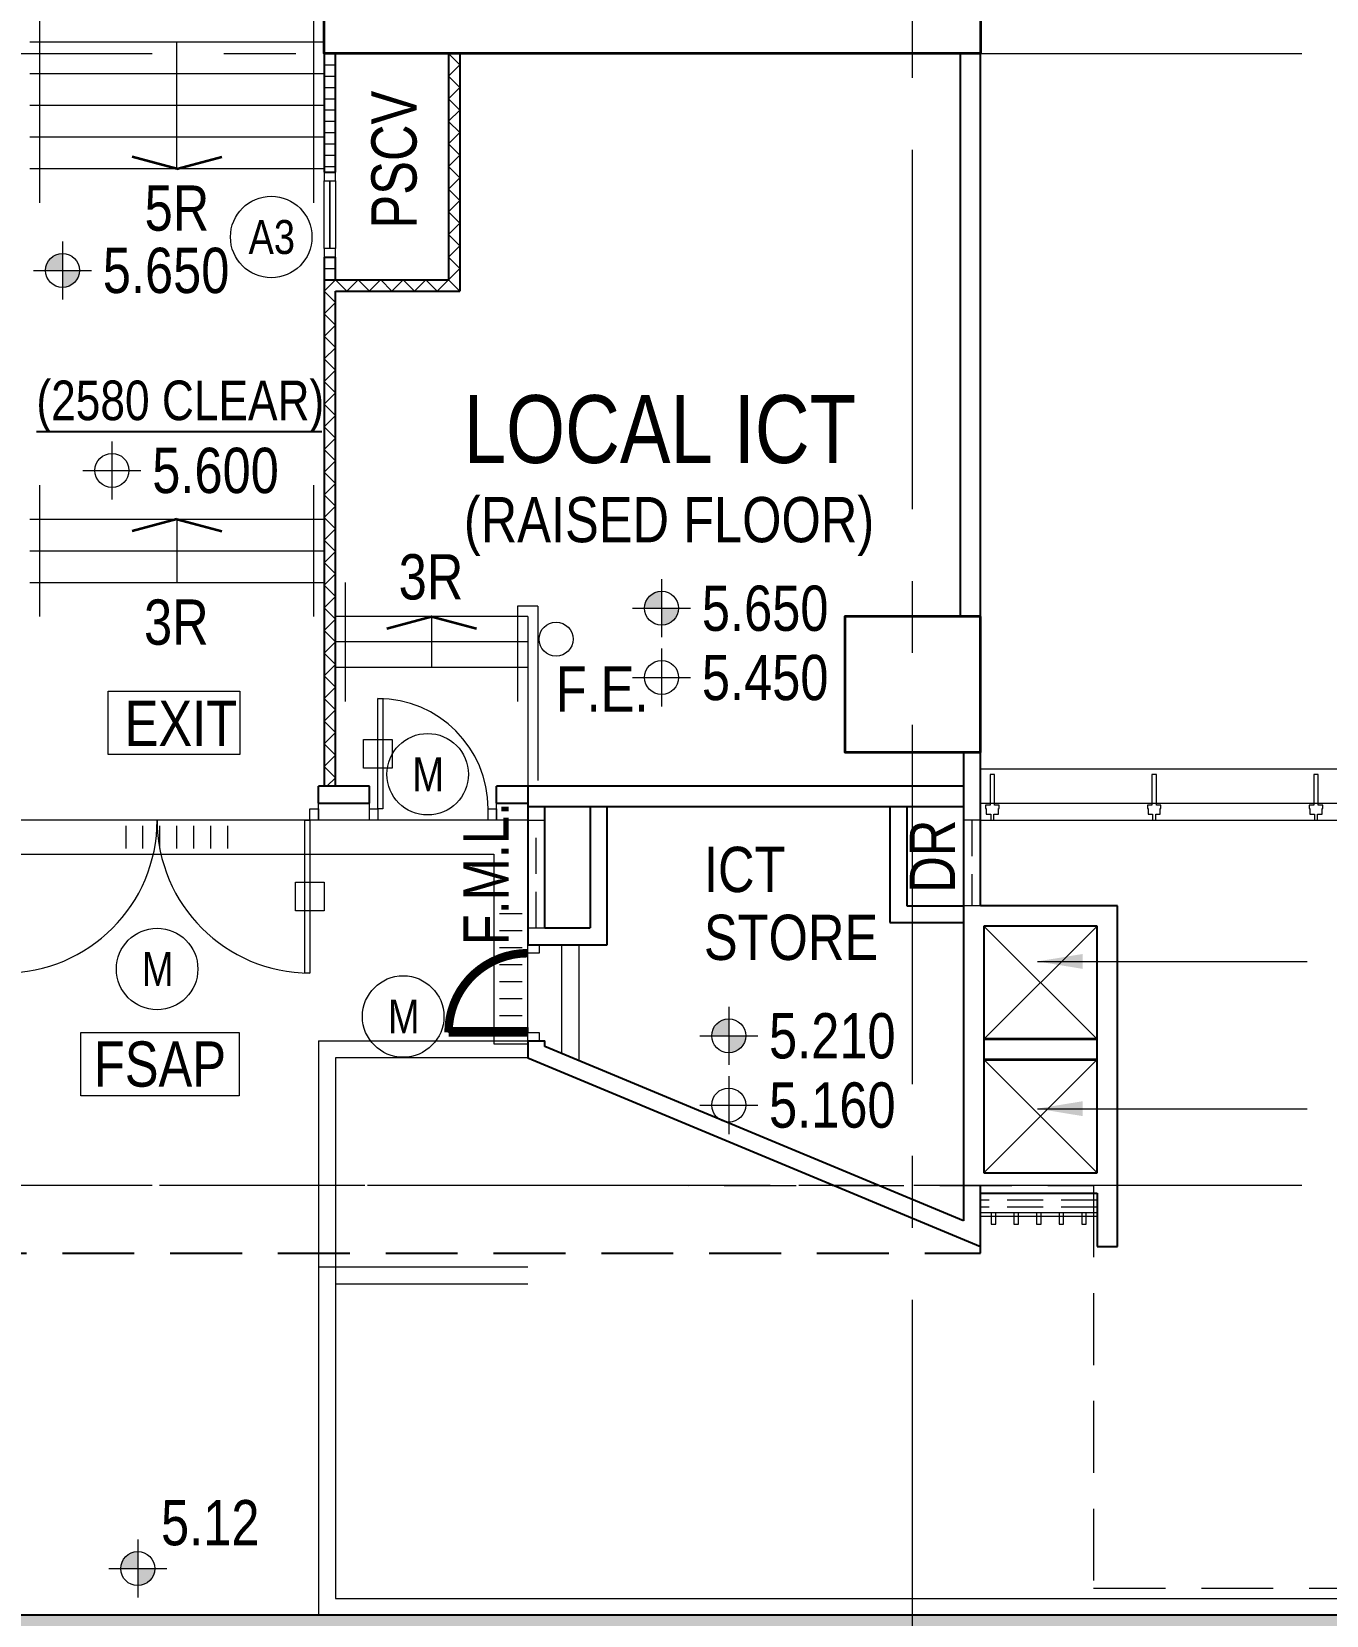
# Model space of a CAD drawing. Header units: millimetres. Extents: x 833576263 to 1668046980, y 817519639 to 1636103653.
# Drawn here: x 833997106 to 834008546, y 818033127 to 818047119 of the extents above; entities that cross this region are included whole.
import ezdxf
from ezdxf.enums import TextEntityAlignment as Align

# ---------------------------------------------------------------- set-up
doc = ezdxf.new("R2010")
doc.units = ezdxf.units.MM
doc.header["$LTSCALE"] = 100
doc.header["$MEASUREMENT"] = 0
for name, pattern in [('R_P_Grid$0$CENTER', [50.8, 31.75, -6.35, 6.35, -6.35]), ('R_P_LG$0$HIDDEN', [9.525, 6.35, -3.175]), ('R_P_LG$0$HIDDEN2', [4.7625, 3.175, -1.5875])]:
    doc.linetypes.add(name, pattern=pattern)
doc.layers.get('Defpoints').update_dxf_attribs({"color": 170})
doc.layers.add('C_DWG1002P00L0LGGBP$0$C_UNDERLINE OR FSI', color=7, linetype='Continuous', true_color=0xf56e7d)
for name, color, linetype, lineweight in [('R_P_Grid$0$RDA0251', 1, 'R_P_Grid$0$CENTER', 18), ('R_P_LG$0$000-PAV-boarder', 160, 'Continuous', 9), ('R_P_LG$0$3-WALL', 3, 'Continuous', 35), ('R_P_LG$0$4-LINE', 7, 'Continuous', 9), ('R_P_LG$0$6-WIND-CW', 1, 'Continuous', 18), ('R_P_LG$0$RDA0321', 7, 'Continuous', 18), ('R_P_LG$0$RDA0322', 1, 'Continuous', 18), ('R_P_LG$0$RDA04011', 4, 'Continuous', 25), ('R_P_LG$0$RDA04031', 3, 'Continuous', 25), ('R_P_LG$0$RDA0506', 7, 'Continuous', 18), ('R_P_LG$0$RDA0621', 7, 'Continuous', 13), ('R_P_LG$0$RDA0624', 7, 'Continuous', 13), ('R_P_LG$0$RDA2141', 6, 'Continuous', 13), ('R_P_LG$0$RDA2142', 1, 'Continuous', 18), ('R_P_LG$0$RDA2202', 3, 'Continuous', 25), ('R_P_LG$0$RDA2203', 11, 'Continuous', 25), ('R_P_LG$0$RDA2301', 7, 'Continuous', 18), ('R_P_LG$0$RDA2302', 7, 'R_P_LG$0$HIDDEN', 18), ('R_P_LG$0$RDA2401', 1, 'Continuous', 18), ('R_P_LG$0$RDA2804S', 2, 'Continuous', 35), ('R_P_LG$0$RDA3151', 1, 'Continuous', 18), ('R_P_LG$0$RDA4401', 1, 'Continuous', 18), ('R_P_LG$0$RDA4701', 7, 'Continuous', 18), ('R_P_LG$0$RDA5801', 1, 'Continuous', 18), ('R_P_LG$0$RDA5803', 1, 'Continuous', 20), ('R_P_LG$0$RDA7101', 1, 'Continuous', 18)]:
    doc.layers.add(name, color=color, linetype=linetype, lineweight=lineweight)
doc.layers.add('X-REF', color=7, linetype='Continuous')
doc.styles.add('R_P_LG$0$Arial', font='arial.ttf', dxfattribs={"width": 0.8})
doc.styles.add('R_P_LG$0$Arial_3', font='arial.ttf', dxfattribs={"width": 0.8, "height": 800})
doc.styles.add('R_P_LG$0$romans', font='arial.ttf', dxfattribs={"width": 0.8})
doc.dimstyles.new('R_P_LG$0$M_200LA', dxfattribs={"dimscale": 200, "dimtxt": 2.5, "dimasz": 2, "dimexe": 0.8, "dimexo": 0, "dimgap": 0.75, "dimtad": 1, "dimdec": 0, "dimrnd": 1, "dimzin": 12, "dimdsep": 46, "dimtxsty": 'R_P_LG$0$romans', "dimcen": 2, "dimdle": 1, "dimclrd": 7, "dimclre": 7, "dimclrt": 4, "dimaunit": 1, "dimadec": 3, "dimazin": 0, "dimtfac": 1, "dimtdec": 0, "dimtix": 1, "dimtmove": 2, "dimatfit": 3, "dimfxl": 1, "dimtolj": 1, "dimlwd": 18, "dimlwe": 18, "dimarcsym": 0})

# ---------------------------------------------------------------- blocks, each defined once
blk = doc.blocks.new('R_P_Grid')
at = {"layer": 'R_P_Grid$0$RDA0251'}
for p, q in [((834004890, 818027660), (834004890, 818124763.4)), ((833964515, 818046926.7), (834072885.2, 818046926.7)), ((833964515, 818036926.7), (834072885.2, 818036926.7))]:
    blk.add_line(p, q, dxfattribs=at)
blk = doc.blocks.new('R_P_LG$0$LMark-FFL-1')
h = blk.add_hatch(color=256)
h.paths.add_polyline_path([(0, 0.75, 0.414214), (-0.75, 0), (0, 0)])
h.paths.add_polyline_path([(0.75, 0), (0, 0), (0, -0.75, 0.414214)])
for p, q in [((0, 1.28), (0, -1.28)), ((-1.28, 0), (1.28, 0))]:
    blk.add_line(p, q)
blk.add_circle((0, 0), 0.75)
at = {"color": 7, "style": 'R_P_LG$0$romans', "width": 0.8}
blk.add_attdef('FFL', (1.03, 1.03), '', height=2, dxfattribs=at)
blk = doc.blocks.new('R_P_LG$0$LMark-SFL-1')
for p, q in [((0, 1.28), (0, -1.28)), ((-1.28, 0), (1.28, 0))]:
    blk.add_line(p, q)
blk.add_circle((0, 0), 0.75)
at = {"color": 7, "style": 'R_P_LG$0$romans', "width": 0.8}
blk.add_attdef('SFL', (1.03, 1.03), '', height=2, dxfattribs=at)
blk = doc.blocks.new('R_P_LG$0$P46A_Symb_EXIT')
at = {"layer": 'R_P_LG$0$RDA7101'}
for p, q in [((-2.612, -0.994), (-2.612, 1.806)), ((-2.612, 1.806), (3.2, 1.806)), ((3.2, 1.806), (3.2, -0.994)), ((3.2, -0.994), (-2.612, -0.994))]:
    blk.add_line(p, q, dxfattribs=at)
at = {"layer": 'R_P_LG$0$RDA7101', "insert": (-1.89, 1.388), "char_height": 2, "width": 6.15696, "attachment_point": 1, "style": 'R_P_LG$0$Arial_3'}
blk.add_mtext('EXIT', dxfattribs=at)
blk = doc.blocks.new('R_P_LG$0$AP_600')
at = {"layer": 'R_P_LG$0$RDA3151'}
for points in [[(0, 0), (75, 0), (75, 100), (0, 100)], [(75, 50), (75, 100), (675, 100), (675, 50)], [(75, 0), (75, 50), (675, 50), (675, 0)], [(675, 0), (750, 0), (750, 100), (675, 100)]]:
    blk.add_lwpolyline(points, close=True, dxfattribs=at)
blk = doc.blocks.new('R_P_LG$0$D-700')
at = {"layer": 'R_P_LG$0$RDA3151'}
for points in [[(75, 100), (75, 800), (120, 800), (120, 100)], [(0, 100), (75, 100), (75, 0), (0, 0)], [(850, 100), (850, 0), (775, 0), (775, 100)]]:
    blk.add_lwpolyline(points, close=True, dxfattribs=at)
blk.add_arc((75, 100), 700, 0, 90, dxfattribs=at)
blk = doc.blocks.new('R_P_LG$0$D-975')
at = {"layer": 'R_P_LG$0$RDA3151'}
for points in [[(75, 100), (75, 1075), (120, 1075), (120, 100)], [(0, 100), (75, 100), (75, 0), (0, 0)], [(1125, 100), (1125, 0), (1050, 0), (1050, 100)]]:
    blk.add_lwpolyline(points, close=True, dxfattribs=at)
blk.add_arc((75, 100), 975, 0, 90, dxfattribs=at)
blk = doc.blocks.new('R_P_LG$0$DD_1350-1350')
at = {"layer": 'R_P_LG$0$RDA3151'}
for points in [[(0, -100), (0, 0), (75, 0), (75, -100)], [(2850, -100), (2775, -100), (2775, 0), (2850, 0)], [(75, -1450), (120, -1450), (120, -100), (75, -100)], [(2775, -100), (2775, -1450), (2730, -1450), (2730, -100)]]:
    blk.add_lwpolyline(points, close=True, dxfattribs=at)
for centre, start, end in [((75, -100), 270, 0), ((2775, -100), 180, 270)]:
    blk.add_arc(centre, 1350, start, end, dxfattribs=at)
blk = doc.blocks.new('R_P_LG$0$Rectangular Mullion - Steel Tee 300 x 120-9992588-LG_F _5_000 Mpd_')
at = {"layer": 'R_P_LG$0$6-WIND-CW'}
for p, q in [((-20, 134), (-20, 404)), ((-20, 404), (20, 404)), ((20, 404), (20, 134)), ((-60, 134), (-20, 134)), ((-60, 104), (-60, 134)), ((-54, 104), (-60, 104)), ((-54, 54), (-54, 104)), ((-14, 54), (-54, 54)), ((-14, 0), (-14, 54)), ((14, 0), (-14, 0)), ((54, 54), (14, 54)), ((14, 54), (14, 0)), ((20, 134), (60, 134)), ((60, 104), (54, 104)), ((54, 104), (54, 54)), ((60, 134), (60, 104))]:
    blk.add_line(p, q, dxfattribs=at)
blk = doc.blocks.new('C_DWG1002P00L0LGGBP')
at = {"layer": 'C_DWG1002P00L0LGGBP$0$C_UNDERLINE OR FSI'}
blk.add_line((833997148, 818043586), (833999669, 818043586), dxfattribs=at)
at = {"layer": 'C_DWG1002P00L0LGGBP$0$C_UNDERLINE OR FSI', "const_width": 75}
blk.add_lwpolyline([(834001490, 818038277), (834000790, 818038277, -0.414214), (834001490, 818038977)], format="xyb", dxfattribs=at)
blk = doc.blocks.new('R_P_LG')
at = {"layer": 'R_P_LG$0$RDA0621'}
h = blk.add_hatch(dxfattribs=at)
h.set_pattern_fill('_USER', color=256, scale=100, double=1, pattern_type=0)
h.set_pattern_definition([(0, (833999690, 818046926.7), (0, 100), []), (90, (833999690, 818046926.7), (-100, 6e-15), [])])
h.paths.add_polyline_path([(833999790, 818046926.7), (833999690, 818046926.7), (833999690, 818045876.7), (833999790, 818045876.7)])
h = blk.add_hatch(dxfattribs=at)
h.set_pattern_fill('_USER', color=256, scale=141.4, angle=45, double=1, pattern_type=0)
h.set_pattern_definition([(45, (833999790, 818045326.7), (-99.985, 99.985), []), (135, (833999790, 818045326.7), (-99.985, -99.985), [])])
h.paths.add_polyline_path([(834000890, 818046926.7), (834000790, 818046926.7), (834000790, 818044926.7), (833999690, 818044926.7), (833999690, 818040451.7), (833999790, 818040451.7), (833999790, 818044826.7), (834000890, 818044826.7)])
h = blk.add_hatch(dxfattribs=at)
h.set_pattern_fill('_USER', color=256, scale=100, double=1, pattern_type=0)
h.set_pattern_definition([(0, (833999690, 818045926.7), (0, 100), []), (90, (833999690, 818045926.7), (-100, 6e-15), [])])
h.paths.add_polyline_path([(833999790, 818045126.7), (833999690, 818045126.7), (833999690, 818044926.7), (833999790, 818044926.7)])
at = {"layer": 'R_P_LG$0$RDA0624', "lineweight": 18}
h = blk.add_hatch(dxfattribs=at)
h.set_pattern_fill('DOTS', color=4, scale=90, angle=45, style=0)
h.set_pattern_definition([(45, (0, 0), (-50.513940681, 151.541822043), [0, -142.875])])
edge = h.paths.add_edge_path()
edge.add_arc((834065390, 818020126.7), 13000, 75, 90)
edge.add_line((834065390, 818033126.7), (833989233.5977, 818033126.7))
edge.add_arc((833989233.5977, 818040126.7), 7000, 227.47847394, 269.99999999, ccw=False)
edge.add_line((833984502.5276, 818034967.5358), (833978583.9299, 818040395.0234))
edge.add_arc((833983315, 818045554.1877), 7000, 180, 227.47847394, ccw=False)
edge.add_line((833976315, 818045554.1877), (833976315, 818098726.7))
edge.add_arc((833983314.9761, 818098726.7099), 6999.9761, 115.841715, 180.00008101, ccw=False)
edge.add_line((833980263.7812, 818105026.7), (834002230.1033, 818105026.7))
edge.add_line((834002230.1033, 818105026.7), (834002230.4132, 818116699.7))
edge.add_line((834002230.4132, 818116699.7), (833958315, 818116699.7))
edge.add_line((833958315, 818116699.7), (833958315, 818110699.7))
edge.add_line((833958315, 818110699.7), (833963315, 818110699.7))
edge.add_arc((833963315, 818103699.7), 7000, 0, 90, ccw=False)
edge.add_line((833970315, 818103699.7), (833970315, 818045554.1877))
edge.add_arc((833983315, 818045554.1877), 13000, 180, 227.47847393)
edge.add_line((833974528.727, 818035972.8826), (833980447.3247, 818030545.395))
edge.add_arc((833989233.5977, 818040126.7), 13000, 227.47847393, 270)
edge.add_line((833989233.5977, 818027126.7), (834065245.1822, 818027126.7))
edge.add_arc((834065245.1822, 818019026.7), 8100, 75, 90, ccw=False)
edge.add_line((834067341.6165, 818026850.6992), (834090782.7579, 818020569.6643))
edge.add_arc((834094147.4055, 818033126.7), 13000, 255, 270)
edge.add_line((834094147.4055, 818020126.7), (834118759.2741, 818020126.7))
edge.add_arc((834118759.2741, 818033126.7), 13000, 270, 282.26165437)
edge.add_line((834121520.1679, 818020423.257), (834124956.9903, 818021170.1963))
edge.add_arc((834126677.2395, 818013254.9741), 8100, 20.44433993, 102.26165437, ccw=False)
edge.add_arc((834190761.1764, 818035930.696), 59878.7776, 183.670517332, 199.356395537, ccw=False)
edge.add_line((834131005.2286, 818032097.3284), (834127870.7181, 818029996.4247))
edge.add_line((834127870.7181, 818029996.4247), (834126362.9837, 818029715.8154))
edge.add_arc((834117071.8823, 818047426.7), 20000, 270, 297.68143099, ccw=False)
edge.add_line((834117071.8823, 818027426.7), (834089164.0869, 818027426.7))
edge.add_arc((834089164.0869, 818033426.7), 6000, 255.00000001, 270, ccw=False)
edge.add_line((834087611.1726, 818027631.1451), (834068754.6476, 818032683.7357))
at = {"layer": 'R_P_LG$0$RDA4701'}
h = blk.add_hatch(dxfattribs=at)
h.set_pattern_fill('_USER', color=256, scale=150, angle=77.52488052, pattern_type=0)
h.set_pattern_definition([(90, (833965690, 818044300.67), (-150, 2e-08), [])])
h.paths.add_polyline_path([(833997937.4197, 818039901.7), (833997937.4197, 818040101.7), (833998962.4197, 818040101.7), (833998962.4197, 818039901.7)])
h = blk.add_hatch(dxfattribs=at)
h.set_pattern_fill('_USER', color=256, scale=150, angle=167.52488052, pattern_type=0)
h.set_pattern_definition([(180, (833997041.03, 818006176.7), (-2e-08, -150), [])])
h.paths.add_polyline_path([(834001440, 818038424.1197), (834001240, 818038424.1197), (834001240, 818039449.1197), (834001440, 818039449.1197)])
at = {"layer": 'Defpoints', "color": 5}
blk.add_lwpolyline([(834065390, 818033126.7), (833989233.5977, 818033126.7, -0.1876937965), (833984502.5276, 818034967.5358), (833978583.9299, 818040395.0234, -0.210179309), (833976315, 818045554.1877), (833976315, 818098726.7, -0.28749194), (833980263.7707, 818105026.7), (834002230.1033, 818105026.7), (834002230.4132, 818116699.7), (833983315, 818116699.7, -0.4153437442), (833976315.0521, 818123726.6999), (833970315, 818123726.6999), (833970315, 818045554.1877, 0.210179309), (833974528.727, 818035972.8826), (833980447.3247, 818030545.395, 0.1876937965), (833989233.5977, 818027126.7), (834065245.1822, 818027126.7, -0.0655434628)], format="xyb", dxfattribs=at)
at = {"layer": 'Defpoints', "color": 5, "linetype": 'R_P_LG$0$HIDDEN'}
blk.add_lwpolyline([(834005490, 818102926.7), (834005490, 818103526.7), (833983090, 818103526.7), (833983090, 818036326.7), (834005490, 818036326.7), (834005490, 818036926.7)], dxfattribs=at)
at = {"layer": 'R_P_LG$0$000-PAV-boarder'}
for p, q in [((834001490, 818036201.7), (833999640, 818036201.7)), ((834001490, 818036051.7), (833999790, 818036051.7))]:
    blk.add_line(p, q, dxfattribs=at)
at = {"layer": 'R_P_LG$0$3-WALL'}
for p, q in [((834006520, 818038216.7), (834005520, 818038216.7)), ((834005520, 818038036.7), (834006520, 818038036.7))]:
    blk.add_line(p, q, dxfattribs=at)
at = {"layer": 'R_P_LG$0$4-LINE'}
for p, q in [((834001790, 818038089.301), (834001790, 818039051.7)), ((834001940, 818039051.7), (834001940, 818038026.8635))]:
    blk.add_line(p, q, dxfattribs=at)
at = {"layer": 'R_P_LG$0$RDA0506'}
for centre in [(833999223, 818045304.6777), (834000605, 818040558), (833998215, 818038837.1059), (834000389.1408, 818038417.4237)]:
    blk.add_circle(centre, 360, dxfattribs=at)
at = {"layer": 'R_P_LG$0$RDA2141'}
for p, q in [((834005490, 818040301.7), (834021325, 818040301.7)), ((834005490, 818040151.7), (834021325, 818040151.7)), ((834006520, 818036681.7), (834005490, 818036681.7)), ((834006520, 818036651.7), (834005490, 818036651.7))]:
    blk.add_line(p, q, dxfattribs=at)
at = {"layer": 'R_P_LG$0$RDA2141', "linetype": 'R_P_LG$0$HIDDEN2'}
for p, q in [((834001490, 818040152.0868), (834001640, 818040152.0868)), ((834001565, 818039201.7), (834001565, 818040152.0868)), ((834005490, 818040151.7), (834005340, 818040151.7)), ((834005415, 818040151.7), (834005415, 818039396.7)), ((834005490, 818039396.7), (834005340, 818039396.7)), ((834001490, 818039201.7), (834001640, 818039201.7)), ((834005490, 818036731.7), (834005490, 818036856.7)), ((834006520, 818036856.7), (834005490, 818036856.7)), ((834006520, 818036794.2), (834005490, 818036794.2)), ((834006520, 818036731.7), (834006520, 818036856.7)), ((834006520, 818036731.7), (834005490, 818036731.7))]:
    blk.add_line(p, q, dxfattribs=at)
at = {"layer": 'R_P_LG$0$RDA2141'}
for points in [[(834005584.9267, 818036581.7), (834005625, 818036581.7), (834005625, 818036681.6706), (834005584.9267, 818036681.6706)], [(834005784.9267, 818036581.7), (834005825, 818036581.7), (834005825, 818036681.6706), (834005784.9267, 818036681.6706)], [(834005984.9267, 818036581.7), (834006025, 818036581.7), (834006025, 818036681.6706), (834005984.9267, 818036681.6706)], [(834006184.9267, 818036581.7), (834006225, 818036581.7), (834006225, 818036681.6706), (834006184.9267, 818036681.6706)], [(834006384.9267, 818036581.7), (834006425, 818036581.7), (834006425, 818036681.6706), (834006384.9267, 818036681.6706)]]:
    blk.add_lwpolyline(points, close=True, dxfattribs=at)
at = {"layer": 'R_P_LG$0$RDA2142'}
for p, q in [((833999640, 818040151.7), (833999640, 818040301.7)), ((834000090, 818040151.7), (834000090, 818040301.7)), ((834001215, 818040151.7), (834001215, 818040301.7)), ((834000090, 818040151.7), (833999640, 818040151.7)), ((834001490, 818040151.7), (834001215, 818040151.7))]:
    blk.add_line(p, q, dxfattribs=at)
at = {"layer": 'R_P_LG$0$RDA2202'}
for p, q in [((834005310, 818046926.7), (834005310, 818041951.7)), ((834005490, 818041951.7), (834005490, 818046926.7)), ((834005340, 818040751.7), (834005340, 818036611.6135)), ((834005490, 818039396.7), (834005490, 818040751.7)), ((834000090, 818040451.7), (833999640, 818040451.7)), ((833999640, 818040301.7), (833999640, 818040451.7)), ((834000090, 818040301.7), (834000090, 818040451.7)), ((834005340, 818040451.7), (834001215, 818040451.7)), ((834001215, 818040301.7), (834001215, 818040451.7)), ((834001490, 818040451.7), (834001490, 818039051.7)), ((833999640, 818040301.7), (834000090, 818040301.7)), ((834001215, 818040301.7), (834001490, 818040301.7)), ((834001490, 818040271.7), (834005340, 818040271.7)), ((834001640, 818039201.7), (834001640, 818040271.7)), ((834002040, 818040271.7), (834002040, 818039201.7)), ((834002190, 818039051.7), (834002190, 818040271.7)), ((834004690, 818040271.7), (834004690, 818039246.7)), ((834004840, 818040271.7), (834004840, 818039396.7)), ((834004840, 818039396.7), (834005340, 818039396.7)), ((834006700, 818039396.7), (834005490, 818039396.7)), ((834006700, 818036386.7), (834006700, 818039396.7)), ((834001640, 818039201.7), (834002040, 818039201.7)), ((834004690, 818039246.7), (834005340, 818039246.7)), ((834006520, 818039216.7), (834005520, 818039216.7)), ((834005520, 818039216.7), (834005520, 818037036.7)), ((834006520, 818037036.7), (834006520, 818039216.7)), ((834001490, 818039051.7), (834002190, 818039051.7)), ((834001490, 818038201.7), (834001640, 818038201.7)), ((834001490, 818038201.7), (834001490, 818038051.7)), ((834001640, 818038151.7385), (834001640, 818038201.7)), ((834001490, 818038051.7), (834005490, 818036386.7)), ((834005340, 818036611.6135), (834001640, 818038151.7385)), ((834005520, 818037036.7), (834006520, 818037036.7)), ((834005490, 818036386.7), (834005490, 818036856.7)), ((834005490, 818036856.7), (834006520, 818036856.7)), ((834006520, 818036856.7), (834006520, 818036386.7)), ((834006520, 818036386.7), (834006700, 818036386.7))]:
    blk.add_line(p, q, dxfattribs=at)
at = {"layer": 'R_P_LG$0$RDA2203'}
for p, q in [((833999690, 818046926.7), (833999690, 818045876.7)), ((833999790, 818045876.7), (833999790, 818046926.7)), ((834000790, 818046926.7), (834000790, 818044926.7)), ((834000890, 818046926.7), (834000890, 818044826.7)), ((833999690, 818045876.7), (833999790, 818045876.7)), ((833999690, 818045126.7), (833999690, 818040451.7)), ((833999690, 818045126.7), (833999790, 818045126.7)), ((833999790, 818044926.7), (833999790, 818045126.7)), ((833999690, 818044926.7), (834000790, 818044926.7)), ((833999790, 818040451.7), (833999790, 818044826.7)), ((833999790, 818044826.7), (834000890, 818044826.7))]:
    blk.add_line(p, q, dxfattribs=at)
at = {"layer": 'R_P_LG$0$RDA2301'}
for p, q in [((834021910, 818040601.7), (834005490, 818040601.7)), ((834005520, 818038216.7), (834006520, 818039216.7)), ((834005520, 818039216.7), (834006520, 818038216.7)), ((833999640, 818038201.7), (834001490, 818038201.7)), ((833999640, 818038201.7), (833999640, 818033126.7)), ((833999790, 818038051.7), (833999790, 818033276.7)), ((834001490, 818038051.7), (833999790, 818038051.7)), ((834005520, 818037036.7), (834006520, 818038036.7)), ((834005520, 818038036.7), (834006520, 818037036.7)), ((833999790, 818033276.7), (834023065, 818033276.7)), ((833999640, 818033126.7), (834023215, 818033126.7))]:
    blk.add_line(p, q, dxfattribs=at)
at = {"layer": 'R_P_LG$0$RDA2302'}
blk.add_line((833981090, 818036926.7), (834005490, 818036926.7), dxfattribs=at)
blk.add_lwpolyline([(834008914.9086, 818106062.8842), (834006490, 818106062.8842), (834006490, 818102926.7), (834005490, 818102926.7), (834005490, 818103526.7), (833981090, 818103526.7), (833981090, 818102926.7), (833976556.6667, 818102926.7), (833976556.6667, 818102926.7), (833976556.6667, 818079326.7), (833979090, 818079326.7), (833979090, 818078326.7), (833974590, 818078326.7), (833974590, 818061526.7), (833979090, 818061526.7), (833979090, 818060526.7), (833976556.6667, 818060526.7), (833976556.6667, 818036926.7), (834006490, 818036925.7), (834006490, 818033366.1737), (834028290, 818033366.1737), (834028290, 818036926.7), (834030040, 818036926.7)], dxfattribs=at)
at = {"layer": 'R_P_LG$0$RDA2401'}
for p, q in [((833997180, 818045606.7), (833997180, 818047326.7)), ((833999600, 818045606.7), (833999600, 818047326.7)), ((833999690, 818047026.7), (833997090, 818047026.7)), ((833998390, 818045906.7), (833998390, 818047026.7)), ((833999690, 818046746.7), (833997090, 818046746.7)), ((833999690, 818046466.7), (833997090, 818046466.7)), ((833999690, 818046186.7), (833997090, 818046186.7)), ((833999690, 818045906.7), (833997090, 818045906.7)), ((833997180, 818041951.7), (833997180, 818043111.7)), ((833999600, 818041951.7), (833999600, 818043111.7)), ((833997090, 818042811.7), (833999690, 818042811.7)), ((833998390, 818042811.7), (833998390, 818042251.7)), ((833997090, 818042531.7), (833999690, 818042531.7)), ((833997090, 818042251.7), (833999690, 818042251.7)), ((833999880, 818041201.7), (833999880, 818042251.7)), ((834001490, 818041951.7), (833999790, 818041951.7)), ((834000640, 818041951.7), (834000640, 818041501.7)), ((834001400, 818042041.7), (834001400, 818041201.7)), ((834001580, 818042041.7), (834001400, 818042041.7)), ((834001490, 818041951.7), (834001490, 818040451.7)), ((834001580, 818042041.7), (834001580, 818040501.7)), ((834001490, 818041726.7), (833999790, 818041726.7)), ((834001490, 818041501.7), (833999790, 818041501.7))]:
    blk.add_line(p, q, dxfattribs=at)
at = {"layer": 'R_P_LG$0$RDA2401', "color": 3, "lineweight": 35}
for p, q in [((833998390, 818045906.7), (833997993.9704, 818046012.8158)), ((833998390, 818045906.7), (833998786.0296, 818046012.8158)), ((833998390, 818042811.7), (833997993.9704, 818042705.5842)), ((833998390, 818042811.7), (833998786.0296, 818042705.5842))]:
    blk.add_line(p, q, dxfattribs=at)
blk.add_lwpolyline([(834000243.9704, 818041845.5842), (834000640, 818041951.7), (834001036.0296, 818041845.5842)], dxfattribs=at)
at = {"layer": 'R_P_LG$0$RDA2804S'}
for points in [[(834001940, 818055326.7), (834001940, 818055726.7), (834005490, 818055726.7), (834005490, 818046926.7), (833999690, 818046926.7), (833999690, 818047326.7), (834004990, 818047326.7), (834004990, 818055326.7)], [(834005490, 818041951.7), (834004290, 818041951.7), (834004290, 818040751.7), (834005490, 818040751.7)]]:
    blk.add_lwpolyline(points, close=True, dxfattribs=at)
at = {"layer": 'R_P_LG$0$RDA3151'}
for points in [[(834000038.5294, 818040612.7294), (834000038.5294, 818040865.6706), (834000291.4706, 818040865.6706), (834000291.4706, 818040612.7294)], [(833999438.5294, 818039350.2294), (833999438.5294, 818039603.1706), (833999691.4706, 818039603.1706), (833999691.4706, 818039350.2294)]]:
    blk.add_lwpolyline(points, close=True, dxfattribs=at)
at = {"layer": 'R_P_LG$0$RDA4701'}
blk.add_lwpolyline([(833989655, 818039851.7), (834001190, 818039851.7), (834001190, 818038176.7), (834001490, 818038176.7), (834001490, 818040151.7), (833989655, 818040151.7)], close=True, dxfattribs=at)
at = {"layer": 'R_P_LG$0$RDA5801'}
blk.add_circle((834001740, 818041751.7), 150, dxfattribs=at)
at = {"layer": 'R_P_LG$0$RDA5803'}
blk.add_line((834065390, 818033126.7), (833989233.5977, 818033126.7), dxfattribs=at)
at = {"layer": 'R_P_LG$0$RDA7101'}
blk.add_lwpolyline([(833998940, 818038277.6054), (833998940, 818037717.6054), (833997540, 818037717.6054), (833997540, 818038277.6054)], close=True, dxfattribs=at)
at = {"layer": 'R_P_LG$0$6-WIND-CW', "extrusion": (0, 0, -1)}
for p in [(-834005595, 818040151.7), (-834007025, 818040151.7), (-834008455, 818040151.7)]:
    blk.add_blockref('R_P_LG$0$Rectangular Mullion - Steel Tee 300 x 120-9992588-LG_F _5_000 Mpd_', p, dxfattribs=at)
at = {"layer": 'R_P_LG$0$RDA0321'}
ref = blk.add_blockref('R_P_LG$0$LMark-SFL-1', (833997815.7645, 818043242.427, 0), dxfattribs=dict(at, xscale=200, yscale=200, zscale=200))
ref.add_attrib('SFL', '5.600', dxfattribs={"layer": '0', "color": 7, "height": 400, "style": 'R_P_LG$0$romans', "width": 0.8}).set_placement((833998731.1096, 818043242.427), align=Align.MIDDLE)
ref = blk.add_blockref('R_P_LG$0$LMark-SFL-1', (834002672.3396, 818041412.8212, 0), dxfattribs=dict(at, xscale=200, yscale=200, zscale=200))
ref.add_attrib('SFL', '5.450', dxfattribs={"layer": '0', "color": 7, "height": 400, "style": 'R_P_LG$0$romans', "width": 0.8}).set_placement((834003587.6848, 818041412.8212), align=Align.MIDDLE)
ref = blk.add_blockref('R_P_LG$0$LMark-SFL-1', (834003265.4117, 818037635.2933, 0), dxfattribs=dict(at, xscale=200, yscale=200, zscale=200))
ref.add_attrib('SFL', '5.160', dxfattribs={"layer": '0', "color": 7, "height": 400, "style": 'R_P_LG$0$romans', "width": 0.8}).set_placement((834004180.7569, 818037635.2933), align=Align.MIDDLE)
at = {"layer": 'R_P_LG$0$RDA0322'}
ref = blk.add_blockref('R_P_LG$0$LMark-FFL-1', (833997378.8754, 818045009.6086), dxfattribs=dict(at, xscale=200, yscale=200, zscale=200))
ref.add_attrib('FFL', '5.650', dxfattribs={"layer": '0', "color": 7, "height": 400, "rotation": 0.00000095, "style": 'R_P_LG$0$romans', "width": 0.8}).set_placement((833998294.1971, 818045009.5852), align=Align.MIDDLE)
ref = blk.add_blockref('R_P_LG$0$LMark-FFL-1', (834002672.2796, 818042024.8212), dxfattribs=dict(at, xscale=200, yscale=200, zscale=200))
ref.add_attrib('FFL', '5.650', dxfattribs={"layer": '0', "color": 7, "height": 400, "rotation": 0.00000095, "style": 'R_P_LG$0$romans', "width": 0.8}).set_placement((834003587.6012, 818042024.7977), align=Align.MIDDLE)
ref = blk.add_blockref('R_P_LG$0$LMark-FFL-1', (834003265.3517, 818038247.2933), dxfattribs=dict(at, xscale=200, yscale=200, zscale=200))
ref.add_attrib('FFL', '5.210', dxfattribs={"layer": '0', "color": 7, "height": 400, "rotation": 0.00000095, "style": 'R_P_LG$0$romans', "width": 0.8}).set_placement((834004180.6734, 818038247.2698), align=Align.MIDDLE)
at = {"layer": 'R_P_LG$0$RDA0322', "xscale": 200, "yscale": 200, "zscale": 200}
blk.add_blockref('R_P_LG$0$LMark-FFL-1', (833998043.3422, 818033539.3419), dxfattribs=at).add_auto_attribs({'FFL': '5.12'})
at = {"layer": 'R_P_LG$0$RDA3151', "rotation": 90}
for name, p in [('R_P_LG$0$AP_600', (833999790, 818045126.7)), ('R_P_LG$0$D-700', (834001590, 818038201.7))]:
    blk.add_blockref(name, p, dxfattribs=at)
at = {"layer": 'R_P_LG$0$RDA3151'}
for name, p in [('R_P_LG$0$D-975', (834000090, 818040151.7)), ('R_P_LG$0$DD_1350-1350', (833996790, 818040251.7))]:
    blk.add_blockref(name, p, dxfattribs=at)
at = {"layer": 'R_P_LG$0$RDA7101', "xscale": 200, "yscale": 200, "zscale": 200}
blk.add_blockref('R_P_LG$0$P46A_Symb_EXIT', (833998306.1913, 818040930.501), dxfattribs=at)
at = {"layer": 'R_P_LG$0$RDA04011', "style": 'R_P_LG$0$Arial', "width": 0.8}
blk.add_text('F.M.L.', height=400, rotation=90, dxfattribs=at).set_placement((834001319.75, 818039046.6356))
at = {"layer": 'R_P_LG$0$RDA04011', "insert": (833997148.1961, 818044036.3036), "char_height": 350, "width": 4868.751978, "attachment_point": 1, "line_spacing_factor": 0.9, "style": 'R_P_LG$0$Arial'}
blk.add_mtext('(2580 CLEAR)', dxfattribs=at)
at = {"layer": 'R_P_LG$0$RDA04031', "color": 4, "lineweight": 25, "style": 'R_P_LG$0$Arial', "width": 0.8}
blk.add_text('PSCV', height=400, rotation=90, dxfattribs=at).set_placement((834000307.6767, 818045987.8413), align=Align.MIDDLE)
at = {"layer": 'R_P_LG$0$RDA04031', "style": 'R_P_LG$0$Arial', "width": 0.8}
blk.add_text('LOCAL ICT', height=600, dxfattribs=at).set_placement((834000925.1681, 818043307.5026))
at = {"layer": 'R_P_LG$0$RDA04031', "color": 4, "lineweight": 25, "style": 'R_P_LG$0$Arial', "width": 0.8}
for s, p in [('(RAISED FLOOR)', (834000925.1681, 818042607.5026)), ('ICT', (834003046.2043, 818039516.9256)), ('STORE', (834003046.2043, 818038916.9256))]:
    blk.add_text(s, height=400, dxfattribs=at).set_placement(p)
blk.add_text('DR', height=400, rotation=90, dxfattribs=at).set_placement((834005265.0316, 818039511.1402))
at = {"layer": 'R_P_LG$0$RDA0506', "color": 0, "lineweight": 15, "style": 'R_P_LG$0$romans', "width": 0.8}
for s, p in [('A3', (833999228, 818045304.6777)), ('M', (834000610, 818040558)), ('M', (833998220, 818038837.1059)), ('M', (834000394.1408, 818038417.4237))]:
    blk.add_text(s, height=300, dxfattribs=at).set_placement(p, align=Align.MIDDLE)
at = {"layer": 'R_P_LG$0$RDA4401', "style": 'R_P_LG$0$romans', "width": 0.8}
for s, p in [('5R', (833998390, 818045557.3627)), ('3R', (834000634.8452, 818042302.3628)), ('3R', (833998384.8452, 818041902.3627))]:
    blk.add_text(s, height=400, dxfattribs=at).set_placement(p, align=Align.MIDDLE)
at = {"layer": 'R_P_LG$0$RDA5801', "insert": (834001736.8811, 818041511.4012), "char_height": 400, "width": 1038.987, "attachment_point": 1, "line_spacing_factor": 0.9, "style": 'R_P_LG$0$Arial'}
blk.add_mtext('F.E.', dxfattribs=at)
at = {"layer": 'R_P_LG$0$RDA7101', "style": 'R_P_LG$0$Arial', "width": 0.8}
blk.add_text('FSAP', height=400, dxfattribs=at).set_placement((833998240, 818037997.6054), align=Align.MIDDLE)
at = {"layer": 'R_P_LG$0$RDA04011'}
for points in [[(834005992.4757, 818038904.0757), (834008375.9077, 818038904.0757)], [(834005992.4757, 818037603.1769), (834008375.9077, 818037603.1769)]]:
    blk.add_leader(points, dimstyle='R_P_LG$0$M_200LA', override={"dimtad": 0}, dxfattribs=at)

msp = doc.modelspace()

# ---------------------------------------------------------------- block references
at = {"layer": 'X-REF'}
for name in ['R_P_LG', 'R_P_Grid', 'C_DWG1002P00L0LGGBP']:
    msp.add_blockref(name, (0, 0), dxfattribs=at)

doc.saveas('drawing.dxf')
